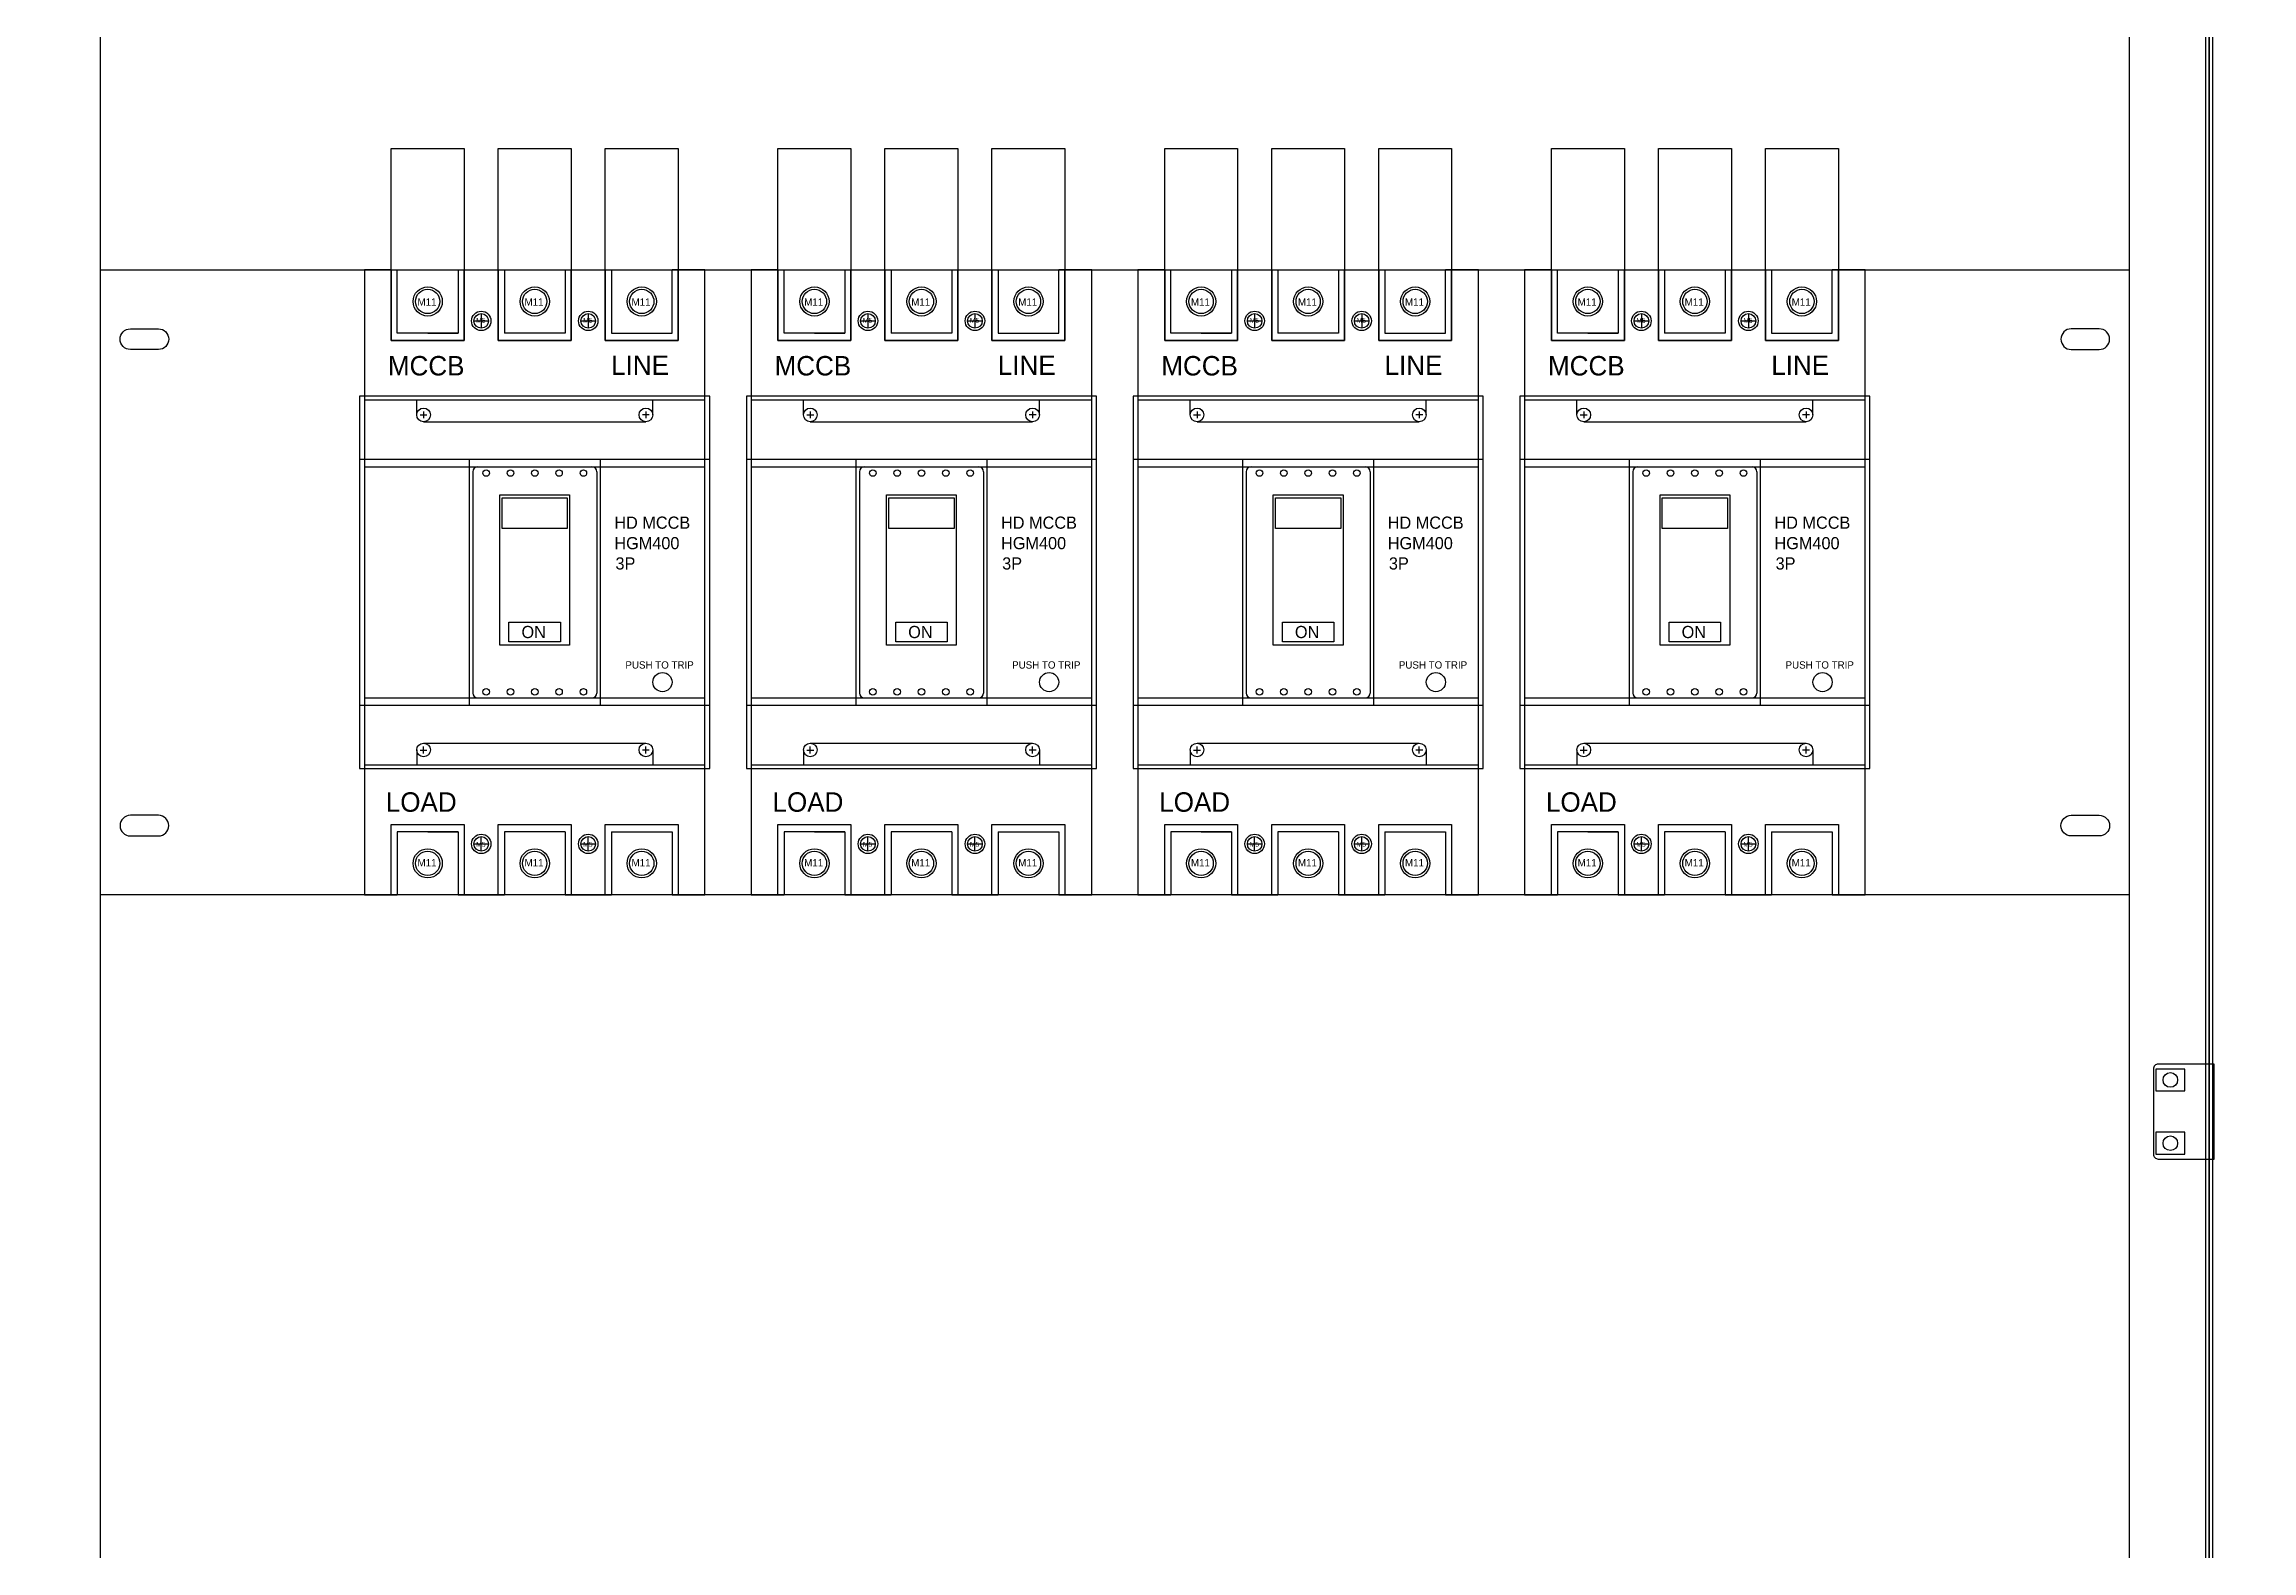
# Model space of a CAD drawing. Header units: millimetres. Extents: x 0 to 6523, y 0 to 4612.
# Drawn here: x 1274 to 2182, y 2609 to 3229 of the extents above; entities that cross this region are included whole.
import ezdxf

# ---------------------------------------------------------------- set-up
doc = ezdxf.new("R2010")
doc.units = ezdxf.units.MM
doc.layers.add('CNC', color=7, linetype='Continuous')

# ---------------------------------------------------------------- blocks, each defined once
blk = doc.blocks.new('HYUNDAI MCCB HGM400-3P')
at = {"lineweight": 30}
for p, q in [((-22179.97, 7421.09), (-22190.97, 7421.09)), ((-22190.97, 7421.09), (-22190.97, 7164.09)), ((-22179.97, 7421.09), (-22179.97, 7392.09)), ((-22149.97, 7392.09), (-22149.97, 7421.09)), ((-22135.97, 7421.09), (-22135.97, 7392.09)), ((-22105.97, 7392.09), (-22105.97, 7421.09)), ((-22091.97, 7421.09), (-22091.97, 7392.09)), ((-22050.97, 7421.09), (-22064.47, 7421.09)), ((-22064.47, 7421.09), (-22050.97, 7421.09)), ((-22061.97, 7392.09), (-22061.97, 7421.09)), ((-22050.97, 7164.09), (-22050.97, 7421.09)), ((-22179.97, 7392.09), (-22149.97, 7392.09)), ((-22135.97, 7392.09), (-22105.97, 7392.09)), ((-22091.97, 7392.09), (-22061.97, 7392.09)), ((-22179.97, 7164.09), (-22179.97, 7193.09)), ((-22179.97, 7193.09), (-22149.97, 7193.09)), ((-22149.97, 7193.09), (-22149.97, 7164.09)), ((-22135.97, 7164.09), (-22135.97, 7193.09)), ((-22135.97, 7193.09), (-22105.97, 7193.09)), ((-22091.97, 7164.09), (-22091.97, 7193.09)), ((-22091.97, 7193.09), (-22061.97, 7193.09)), ((-22061.97, 7193.09), (-22061.97, 7164.09)), ((-22190.97, 7164.09), (-22179.97, 7164.09)), ((-22061.97, 7164.09), (-22050.97, 7164.09))]:
    blk.add_line(p, q, dxfattribs=at)
for p, q in [((-22190.97, 7421.09), (-22177.47, 7421.09)), ((-22050.97, 7421.09), (-22064.47, 7421.09)), ((-22190.97, 7367.59), (-22050.97, 7367.59)), ((-22169.47, 7361.46), (-22169.47, 7367.59)), ((-22166.67, 7362.86), (-22166.67, 7360.06)), ((-22075.27, 7362.86), (-22075.27, 7360.06)), ((-22072.47, 7361.46), (-22072.47, 7367.59)), ((-22168.07, 7361.5), (-22165.27, 7361.5)), ((-22166.67, 7358.66), (-22075.27, 7358.66)), ((-22073.87, 7361.5), (-22076.67, 7361.5)), ((-22190.97, 7340.09), (-22050.97, 7340.09)), ((-22146.47, 7338.09), (-22146.47, 7247.09)), ((-22144.47, 7340.09), (-22097.47, 7340.09)), ((-22095.47, 7338.09), (-22095.47, 7247.09)), ((-22135.3, 7328.64), (-22106.64, 7328.64)), ((-22135.3, 7266.79), (-22135.3, 7328.64)), ((-22134.37, 7327.33), (-22107.57, 7327.33)), ((-22134.37, 7314.69), (-22134.37, 7327.33)), ((-22107.57, 7327.33), (-22107.57, 7314.69)), ((-22106.64, 7328.64), (-22106.64, 7266.79)), ((-22107.57, 7314.69), (-22134.37, 7314.69)), ((-22131.57, 7276.25), (-22110.37, 7276.25)), ((-22131.57, 7268.21), (-22131.57, 7276.25)), ((-22110.37, 7276.25), (-22110.37, 7268.21)), ((-22106.64, 7266.79), (-22135.3, 7266.79)), ((-22110.37, 7268.21), (-22131.57, 7268.21)), ((-22190.97, 7245.09), (-22050.97, 7245.09)), ((-22144.47, 7245.09), (-22097.47, 7245.09)), ((-22166.67, 7226.51), (-22075.27, 7226.51)), ((-22190.97, 7217.59), (-22050.97, 7217.59)), ((-22169.47, 7223.71), (-22169.47, 7217.59)), ((-22168.07, 7223.68), (-22165.27, 7223.68)), ((-22166.67, 7222.31), (-22166.67, 7225.11)), ((-22073.87, 7223.68), (-22076.67, 7223.68)), ((-22075.27, 7222.31), (-22075.27, 7225.11)), ((-22072.47, 7223.71), (-22072.47, 7217.59)), ((-22190.97, 7164.09), (-22177.47, 7164.09)), ((-22064.47, 7164.09), (-22050.97, 7164.09))]:
    blk.add_line(p, q)
at = {"color": 1}
for p, q in [((-22179.97, 7421.09), (-22179.97, 7392.09)), ((-22177.47, 7395.09), (-22177.47, 7421.09)), ((-22152.47, 7421.09), (-22152.47, 7395.09)), ((-22149.97, 7392.09), (-22149.97, 7421.09)), ((-22179.97, 7392.09), (-22149.97, 7392.09)), ((-22152.47, 7395.09), (-22177.47, 7395.09)), ((-22164.97, 7395.09), (-22152.47, 7395.09)), ((-22179.97, 7193.09), (-22149.97, 7193.09)), ((-22179.97, 7164.09), (-22179.97, 7193.09)), ((-22177.47, 7190.09), (-22177.47, 7164.09)), ((-22152.47, 7190.09), (-22177.47, 7190.09)), ((-22164.97, 7190.09), (-22152.47, 7190.09)), ((-22152.47, 7190.09), (-22152.47, 7164.09)), ((-22149.97, 7193.09), (-22149.97, 7164.09))]:
    blk.add_line(p, q, dxfattribs=at)
at = {"color": 0}
for p, q in [((-22152.47, 7421.09), (-22133.47, 7421.09)), ((-22108.47, 7421.09), (-22089.47, 7421.09)), ((-22152.47, 7164.09), (-22133.47, 7164.09)), ((-22108.47, 7164.09), (-22089.47, 7164.09))]:
    blk.add_line(p, q, dxfattribs=at)
at = {"color": 2}
for p, q in [((-22135.97, 7421.09), (-22135.97, 7392.09)), ((-22133.47, 7421.09), (-22133.47, 7395.09)), ((-22105.97, 7392.09), (-22105.97, 7421.09)), ((-22135.97, 7392.09), (-22105.97, 7392.09)), ((-22108.47, 7395.09), (-22133.47, 7395.09)), ((-22135.97, 7193.09), (-22105.97, 7193.09)), ((-22135.97, 7164.09), (-22135.97, 7193.09)), ((-22108.47, 7190.09), (-22133.47, 7190.09)), ((-22133.47, 7190.09), (-22133.47, 7164.09)), ((-22108.47, 7190.09), (-22108.47, 7164.09)), ((-22105.97, 7193.09), (-22105.97, 7164.09)), ((-22105.97, 7193.09), (-22105.97, 7164.09))]:
    blk.add_line(p, q, dxfattribs=at)
at = {"ltscale": 3}
blk.add_line((-22108.47, 7421.09), (-22108.47, 7395.09), dxfattribs=at)
at = {"color": 5}
for p, q in [((-22091.97, 7421.09), (-22091.97, 7392.09)), ((-22089.47, 7421.09), (-22089.47, 7395.09)), ((-22064.47, 7395.09), (-22064.47, 7421.09)), ((-22061.97, 7392.09), (-22061.97, 7421.09)), ((-22091.97, 7392.09), (-22061.97, 7392.09)), ((-22089.47, 7395.09), (-22064.47, 7395.09)), ((-22091.97, 7193.09), (-22061.97, 7193.09)), ((-22091.97, 7164.09), (-22091.97, 7193.09)), ((-22089.47, 7190.09), (-22064.47, 7190.09)), ((-22089.47, 7190.09), (-22089.47, 7164.09)), ((-22064.47, 7190.09), (-22064.47, 7164.09)), ((-22061.97, 7193.09), (-22061.97, 7164.09))]:
    blk.add_line(p, q, dxfattribs=at)
at = {"color": 4}
for p, q in [((-22145.97, 7400.09), (-22139.97, 7400.09)), ((-22142.97, 7403.09), (-22142.97, 7397.09)), ((-22101.97, 7400.09), (-22095.97, 7400.09)), ((-22098.97, 7403.09), (-22098.97, 7397.09)), ((-22048.97, 7369.09), (-22192.97, 7369.09)), ((-22192.97, 7369.09), (-22192.97, 7216.09)), ((-22048.97, 7216.09), (-22048.97, 7369.09)), ((-22048.97, 7343.09), (-22192.97, 7343.09)), ((-22192.97, 7343.09), (-22192.97, 7242.09)), ((-22093.97, 7343.09), (-22147.97, 7343.09)), ((-22147.97, 7343.09), (-22147.97, 7242.09)), ((-22093.97, 7242.09), (-22093.97, 7343.09)), ((-22048.97, 7242.09), (-22048.97, 7343.09)), ((-22192.97, 7242.09), (-22048.97, 7242.09)), ((-22147.97, 7242.09), (-22093.97, 7242.09)), ((-22192.97, 7216.09), (-22048.97, 7216.09)), ((-22145.97, 7185.09), (-22139.97, 7185.09)), ((-22142.97, 7182.09), (-22142.97, 7188.09)), ((-22101.97, 7185.09), (-22095.97, 7185.09)), ((-22098.97, 7182.09), (-22098.97, 7188.09))]:
    blk.add_line(p, q, dxfattribs=at)
at = {"color": 1}
for centre in [(-22164.97, 7408.09), (-22164.97, 7177.09)]:
    blk.add_circle(centre, 6, dxfattribs=at)
for centre, radius in [((-22164.97, 7408.09), 5), ((-22120.97, 7408.09), 5), ((-22076.97, 7408.09), 5), ((-22166.67, 7361.46), 2.8), ((-22075.27, 7361.46), 2.8), ((-22140.97, 7337.55), 1.34), ((-22130.97, 7337.55), 1.34), ((-22120.97, 7337.55), 1.34), ((-22110.97, 7337.55), 1.34), ((-22100.97, 7337.55), 1.34), ((-22068.47, 7251.59), 3.94), ((-22140.97, 7247.63), 1.34), ((-22130.97, 7247.63), 1.34), ((-22120.97, 7247.63), 1.34), ((-22110.97, 7247.63), 1.34), ((-22100.97, 7247.63), 1.34), ((-22166.67, 7223.71), 2.8), ((-22075.27, 7223.71), 2.8), ((-22164.97, 7177.09), 5), ((-22120.97, 7177.09), 5), ((-22076.97, 7177.09), 5)]:
    blk.add_circle(centre, radius)
at = {"color": 2}
for centre in [(-22120.97, 7408.09), (-22120.97, 7177.09)]:
    blk.add_circle(centre, 6, dxfattribs=at)
at = {"color": 5}
for centre in [(-22076.97, 7408.09), (-22076.97, 7177.09)]:
    blk.add_circle(centre, 6, dxfattribs=at)
at = {"color": 4}
for centre in [(-22142.97, 7400.09), (-22098.97, 7400.09), (-22142.97, 7185.09), (-22098.97, 7185.09)]:
    blk.add_circle(centre, 3, dxfattribs=at)
for centre, start, end in [((-22144.47, 7338.09), 90, 180), ((-22097.47, 7338.09), 0, 90), ((-22144.47, 7247.09), 180, 270), ((-22097.47, 7247.09), 270, 0)]:
    blk.add_arc(centre, 2, start, end)
for s, height, p in [('M11', 3, (-22169.17, 7406.34)), ('M11', 3, (-22125.17, 7406.34)), ('M11', 3, (-22081.17, 7406.34)), ('MCCB', 8, (-22181.35, 7377.66)), ('LINE', 8, (-22089.56, 7377.87)), ('ON', 5, (-22126.42, 7269.7)), ('PUSH TO TRIP', 3, (-22083.68, 7257.16)), ('LOAD', 8, (-22182.2, 7198.3)), ('M11', 3, (-22169.17, 7175.83)), ('M11', 3, (-22125.17, 7175.83)), ('M11', 3, (-22081.17, 7175.83))]:
    blk.add_text(s, height=height).set_placement(p)
for p in [(-22145.04, 7399.3), (-22101.04, 7399.3), (-22145.04, 7183.91), (-22101.04, 7183.91)]:
    blk.add_text('M5', height=2, dxfattribs=at).set_placement(p)
at = {"color": 1}
for s, p in [('HD MCCB', (-22088.25, 7314.65)), ('HGM400', (-22088.24, 7306.23)), ('3P', (-22087.78, 7297.88))]:
    blk.add_text(s, height=5, dxfattribs=at).set_placement(p)
blk = doc.blocks.new('HL044-1')
at = {"color": 1}
blk.add_lwpolyline([(2, 0), (25, 0), (25, 39), (2, 39, 0.414214), (0, 37), (0, 2, 0.414214)], format="xyb", close=True, dxfattribs=at)
for centre in [(7, 32.5), (7, 6.5)]:
    blk.add_circle(centre, 3, dxfattribs=at)
blk = doc.blocks.new('ovan8.5x20')
at = {"layer": 'CNC', "color": 2, "lineweight": -3}
for p, q in [((5.75, 4.25), (-5.75, 4.25)), ((-5.75, -4.25), (5.75, -4.25))]:
    blk.add_line(p, q, dxfattribs=at)
for centre, start, end in [((-5.75, 0), 90, 270), ((5.75, 0), 270, 90)]:
    blk.add_arc(centre, 4.25, start, end, dxfattribs=at)

msp = doc.modelspace()

# ---------------------------------------------------------------- linework, layer by layer
at = {"color": 7}
for points in [[(2164.36, 2090.08), (1264.36, 2090.08), (1264.36, 4190.08), (2164.36, 4190.08)], [(2162.86, 2091.58), (1265.86, 2091.58), (1265.86, 4188.58), (2162.86, 4188.58)], [(3164.36, 2090.08), (2164.36, 2090.08), (2164.36, 4190.08), (3164.36, 4190.08)], [(3162.86, 2091.58), (2165.86, 2091.58), (2165.86, 4188.58), (3162.86, 4188.58)]]:
    msp.add_lwpolyline(points, close=True, dxfattribs=at)
at = {"color": 46}
for points in [[(2131.36, 2123.08), (1297.36, 2123.08), (1297.36, 4157.08), (2131.36, 4157.08)], [(1297.36, 3136.13), (2131.36, 3136.13), (2131.36, 2879.13), (1297.36, 2879.13)]]:
    msp.add_lwpolyline(points, close=True, dxfattribs=at)
at = {"color": 1, "ltscale": 3}
for points in [[(1416.86, 3185.95), (1446.86, 3185.95), (1446.86, 3107.13), (1416.86, 3107.13)], [(1575.86, 3185.95), (1605.86, 3185.95), (1605.86, 3107.13), (1575.86, 3107.13)], [(1734.86, 3185.95), (1764.86, 3185.95), (1764.86, 3107.13), (1734.86, 3107.13)], [(1893.86, 3185.95), (1923.86, 3185.95), (1923.86, 3107.13), (1893.86, 3107.13)]]:
    msp.add_lwpolyline(points, close=True, dxfattribs=at)
at = {"color": 2, "ltscale": 3}
for points in [[(1460.86, 3185.95), (1490.86, 3185.95), (1490.86, 3107.13), (1460.86, 3107.13)], [(1619.86, 3185.95), (1649.86, 3185.95), (1649.86, 3107.13), (1619.86, 3107.13)], [(1778.86, 3185.95), (1808.86, 3185.95), (1808.86, 3107.13), (1778.86, 3107.13)], [(1937.86, 3185.95), (1967.86, 3185.95), (1967.86, 3107.13), (1937.86, 3107.13)]]:
    msp.add_lwpolyline(points, close=True, dxfattribs=at)
at = {"color": 5, "ltscale": 3}
for points in [[(1504.86, 3185.95), (1534.86, 3185.95), (1534.86, 3107.13), (1504.86, 3107.13)], [(1663.86, 3185.95), (1693.86, 3185.95), (1693.86, 3107.13), (1663.86, 3107.13)], [(1822.86, 3185.95), (1852.86, 3185.95), (1852.86, 3107.13), (1822.86, 3107.13)], [(1981.86, 3185.95), (2011.86, 3185.95), (2011.86, 3107.13), (1981.86, 3107.13)]]:
    msp.add_lwpolyline(points, close=True, dxfattribs=at)
at = {"color": 2}
for points in [[(2142.36, 2798.58), (2154.36, 2798.58), (2154.36, 2807.58), (2142.36, 2807.58)], [(2142.36, 2772.58), (2154.36, 2772.58), (2154.36, 2781.58), (2142.36, 2781.58)]]:
    msp.add_lwpolyline(points, close=True, dxfattribs=at)
at = {"color": 2, "ltscale": 3}
for centre in [(1453.86, 3115.13), (1497.86, 3115.13), (1612.86, 3115.13), (1656.86, 3115.13), (1771.86, 3115.13), (1815.86, 3115.13), (1930.86, 3115.13), (1974.86, 3115.13), (1453.86, 2900.13), (1497.86, 2900.13), (1612.86, 2900.13), (1656.86, 2900.13), (1771.86, 2900.13), (1815.86, 2900.13), (1930.86, 2900.13), (1974.86, 2900.13)]:
    msp.add_circle(centre, 4, dxfattribs=at)

# ---------------------------------------------------------------- block references
at = {"color": 0}
for p in [(23596.83, -4284.96), (23755.83, -4284.96), (23914.83, -4284.96), (24073.83, -4284.96)]:
    msp.add_blockref('HYUNDAI MCCB HGM400-3P', p, dxfattribs=at)
at = {"color": 7}
msp.add_blockref('HL044-1', (2141.36, 2770.58), dxfattribs=at)
at = {"layer": 'CNC', "lineweight": -3, "xscale": -1}
msp.add_blockref('ovan8.5x20', (1315.36, 3107.63), dxfattribs=at)
at = {"layer": 'CNC', "lineweight": -3}
msp.add_blockref('ovan8.5x20', (2113.36, 3107.63), dxfattribs=at)
at = {"layer": 'CNC', "lineweight": -3, "rotation": 180}
msp.add_blockref('ovan8.5x20', (1315.36, 2907.63), dxfattribs=at)
at = {"layer": 'CNC', "lineweight": -3, "xscale": -1, "rotation": 180}
msp.add_blockref('ovan8.5x20', (2113.36, 2907.63), dxfattribs=at)

doc.saveas('drawing.dxf')
